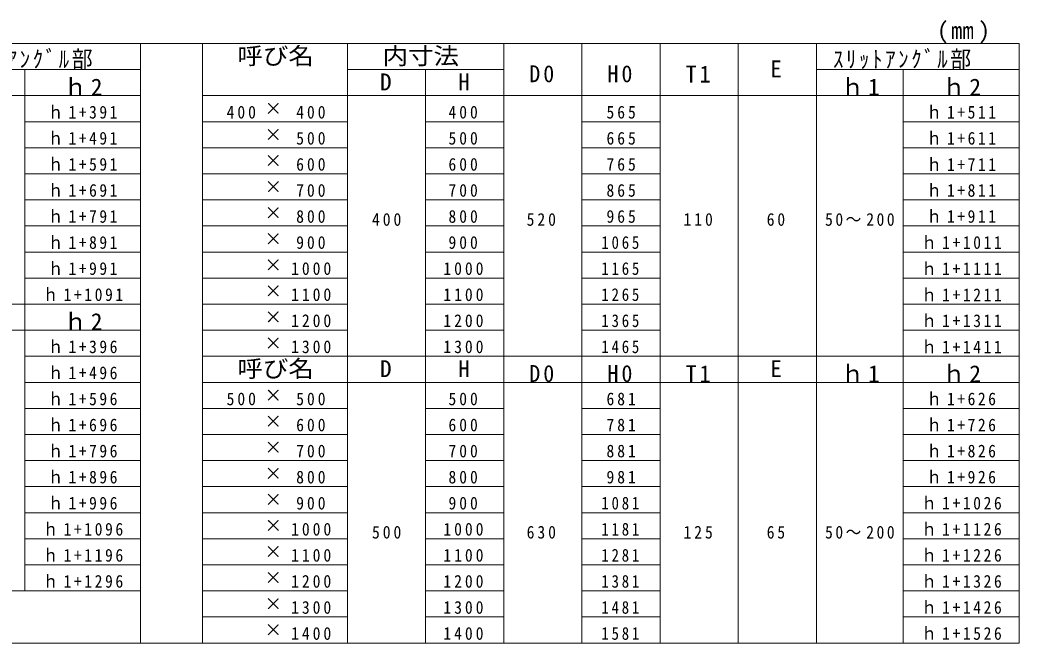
# Model space of a CAD drawing. Units: millimetres, scale not verified. Extents: x -2 to 7771, y -2 to 5790.
# Drawn here: x 1835 to 3561, y 3108 to 4184 of the extents above; entities that cross this region are included whole.
import ezdxf
from ezdxf.enums import TextEntityAlignment as Align

# ---------------------------------------------------------------- set-up
doc = ezdxf.new("R2010")
doc.units = ezdxf.units.MM
doc.header["$LTSCALE"] = 10
doc.layers.add('0_2', color=132, linetype='Continuous', lineweight=5)
doc.layers.add('1', color=132, linetype='Continuous', lineweight=5)
doc.styles.add('ＭＳ ゴシック', font='')
doc.styles.get('ＭＳ ゴシック').set_extended_font_data('MS Gothic')

msp = doc.modelspace()

# ---------------------------------------------------------------- linework, layer by layer
at = {"layer": '1', "color": 7}
for p, q in [((3560.83, 4143.25), (633.49, 4143.25)), ((2043.49, 3108.25), (2043.49, 4143.25)), ((2150.83, 3108.25), (2150.83, 4143.25)), ((3560.83, 3108.25), (3560.83, 4143.25)), ((633.49, 4053.25), (2043.49, 4053.25)), ((2150.83, 4053.25), (3560.83, 4053.25)), ((2043.49, 3693.25), (633.49, 3693.25)), ((633.49, 3648.25), (2043.49, 3648.25)), ((3560.83, 3603.25), (2150.83, 3603.25)), ((3560.83, 3558.25), (2150.83, 3558.25)), ((633.49, 3198.25), (2043.49, 3198.25)), ((633.49, 3108.25), (3560.83, 3108.25))]:
    msp.add_line(p, q, dxfattribs=at)
at = {"layer": '1'}
for p, q in [((2400.83, 4143.25), (2400.83, 3108.25)), ((2670.83, 4143.25), (2670.83, 3108.25)), ((2805.83, 3108.25), (2805.83, 4143.25)), ((2940.83, 4143.25), (2940.83, 3108.25)), ((3075.83, 4143.25), (3075.83, 3108.25)), ((3210.83, 3108.25), (3210.83, 4143.25)), ((2043.49, 4098.25), (1693.49, 4098.25)), ((1843.49, 3198.25), (1843.49, 4098.25)), ((2400.83, 4098.25), (2670.83, 4098.25)), ((2535.83, 3108.25), (2535.83, 4098.25)), ((3210.83, 4098.25), (3560.83, 4098.25)), ((3360.83, 4098.25), (3360.83, 3108.25)), ((1843.49, 4008.25), (2043.49, 4008.25)), ((2150.83, 4008.25), (2400.83, 4008.25)), ((2535.83, 4008.25), (2670.83, 4008.25)), ((2805.83, 4008.25), (2940.83, 4008.25)), ((3560.83, 4008.25), (3360.83, 4008.25)), ((2043.49, 3963.25), (1843.49, 3963.25)), ((2400.83, 3963.25), (2150.83, 3963.25)), ((2670.83, 3963.25), (2535.83, 3963.25)), ((2940.83, 3963.25), (2805.83, 3963.25)), ((3360.83, 3963.25), (3560.83, 3963.25)), ((1843.49, 3918.25), (2043.49, 3918.25)), ((2150.83, 3918.25), (2400.83, 3918.25)), ((2535.83, 3918.25), (2670.83, 3918.25)), ((2805.83, 3918.25), (2940.83, 3918.25)), ((3560.83, 3918.25), (3360.83, 3918.25)), ((2043.49, 3873.25), (1843.49, 3873.25)), ((2400.83, 3873.25), (2150.83, 3873.25)), ((2670.83, 3873.25), (2535.83, 3873.25)), ((2940.83, 3873.25), (2805.83, 3873.25)), ((3360.83, 3873.25), (3560.83, 3873.25)), ((1843.49, 3828.25), (2043.49, 3828.25)), ((2150.83, 3828.25), (2400.83, 3828.25)), ((2535.83, 3828.25), (2670.83, 3828.25)), ((2805.83, 3828.25), (2940.83, 3828.25)), ((3560.83, 3828.25), (3360.83, 3828.25)), ((2043.49, 3783.25), (1843.49, 3783.25)), ((2400.83, 3783.25), (2150.83, 3783.25)), ((2670.83, 3783.25), (2535.83, 3783.25)), ((2940.83, 3783.25), (2805.83, 3783.25)), ((3360.83, 3783.25), (3560.83, 3783.25)), ((1843.49, 3738.25), (2043.49, 3738.25)), ((2150.83, 3738.25), (2400.83, 3738.25)), ((2535.83, 3738.25), (2670.83, 3738.25)), ((2805.83, 3738.25), (2940.83, 3738.25)), ((3560.83, 3738.25), (3360.83, 3738.25)), ((2400.83, 3693.25), (2150.83, 3693.25)), ((2670.83, 3693.25), (2535.83, 3693.25)), ((2940.83, 3693.25), (2805.83, 3693.25)), ((3360.83, 3693.25), (3560.83, 3693.25)), ((2150.83, 3648.25), (2400.83, 3648.25)), ((2535.83, 3648.25), (2670.83, 3648.25)), ((2805.83, 3648.25), (2940.83, 3648.25)), ((3560.83, 3648.25), (3360.83, 3648.25)), ((2043.49, 3603.25), (1843.49, 3603.25)), ((3360.83, 3603.25), (3560.83, 3603.25)), ((1843.49, 3558.25), (2043.49, 3558.25)), ((2043.49, 3513.25), (1843.49, 3513.25)), ((2150.83, 3513.25), (2400.83, 3513.25)), ((2535.83, 3513.25), (2670.83, 3513.25)), ((2805.83, 3513.25), (2940.83, 3513.25)), ((3360.83, 3513.25), (3560.83, 3513.25)), ((1843.49, 3468.25), (2043.49, 3468.25)), ((2400.83, 3468.25), (2150.83, 3468.25)), ((2670.83, 3468.25), (2535.83, 3468.25)), ((2940.83, 3468.25), (2805.83, 3468.25)), ((3560.83, 3468.25), (3360.83, 3468.25)), ((2043.49, 3423.25), (1843.49, 3423.25)), ((2150.83, 3423.25), (2400.83, 3423.25)), ((2535.83, 3423.25), (2670.83, 3423.25)), ((2805.83, 3423.25), (2940.83, 3423.25)), ((3360.83, 3423.25), (3560.83, 3423.25)), ((1843.49, 3378.25), (2043.49, 3378.25)), ((2400.83, 3378.25), (2150.83, 3378.25)), ((2670.83, 3378.25), (2535.83, 3378.25)), ((2940.83, 3378.25), (2805.83, 3378.25)), ((3560.83, 3378.25), (3360.83, 3378.25)), ((2043.49, 3333.25), (1843.49, 3333.25)), ((2150.83, 3333.25), (2400.83, 3333.25)), ((2535.83, 3333.25), (2670.83, 3333.25)), ((2805.83, 3333.25), (2940.83, 3333.25)), ((3360.83, 3333.25), (3560.83, 3333.25)), ((1843.49, 3288.25), (2043.49, 3288.25)), ((2400.83, 3288.25), (2150.83, 3288.25)), ((2670.83, 3288.25), (2535.83, 3288.25)), ((2940.83, 3288.25), (2805.83, 3288.25)), ((3560.83, 3288.25), (3360.83, 3288.25)), ((2043.49, 3243.25), (1843.49, 3243.25)), ((2150.83, 3243.25), (2400.83, 3243.25)), ((2535.83, 3243.25), (2670.83, 3243.25)), ((2805.83, 3243.25), (2940.83, 3243.25)), ((3360.83, 3243.25), (3560.83, 3243.25)), ((2043.49, 3198.25), (1843.49, 3198.25)), ((2400.83, 3198.25), (2150.83, 3198.25)), ((2670.83, 3198.25), (2535.83, 3198.25)), ((2940.83, 3198.25), (2805.83, 3198.25)), ((3560.83, 3198.25), (3360.83, 3198.25)), ((2150.83, 3153.25), (2400.83, 3153.25)), ((2535.83, 3153.25), (2670.83, 3153.25)), ((2805.83, 3153.25), (2940.83, 3153.25)), ((3360.83, 3153.25), (3560.83, 3153.25)), ((2400.83, 3108.25), (2150.83, 3108.25)), ((2670.83, 3108.25), (2535.83, 3108.25)), ((2940.83, 3108.25), (2805.83, 3108.25)), ((3360.83, 3108.25), (3560.83, 3108.25))]:
    msp.add_line(p, q, dxfattribs=at)

# ---------------------------------------------------------------- texts
at = {"layer": '0_2', "color": 7, "style": 'ＭＳ ゴシック', "width": 1.1}
for s, p in [('呼び名', (2210.83, 4098.43)), ('内寸法', (2461.6, 4098.43)), ('呼び名', (2210.83, 3558.43))]:
    msp.add_text(s, height=29.33, dxfattribs=at).set_placement(p, align=Align.BOTTOM_LEFT)
at = {"layer": '0_2', "color": 7, "style": 'ＭＳ ゴシック'}
for s, p in [('E', (3131.32, 4075.93)), ('D', (2457.22, 4053.43)), ('H', (2592.22, 4053.43)), ('D', (2457.22, 3558.43)), ('H', (2592.22, 3558.43)), ('E', (3131.32, 3558.43))]:
    msp.add_text(s, height=29.33, dxfattribs=at).set_placement(p, align=Align.BOTTOM_LEFT)
at = {"layer": '0_2', "color": 7, "char_height": 29.33, "attachment_point": 7, "style": 'ＭＳ ゴシック'}
for s, insert in [('\\T1.25;\\W0.9;ｽﾘｯﾄｱﾝｸﾞﾙ部', (1722.24, 4098.43)), ('\\T1.25;\\W0.9;ｽﾘｯﾄｱﾝｸﾞﾙ部', (3239.58, 4098.43)), ('\\T1.27;\\W0.95;D0', (2715.07, 4075.93)), ('\\T1.27;\\W0.95;H0', (2850.07, 4075.93)), ('\\T1.27;\\W0.95;T1', (2985.07, 4075.93)), ('\\T1.17;ｈ2', (1910.99, 4053.43)), ('\\T1.17;ｈ1', (3253.33, 4053.43)), ('\\T1.17;ｈ2', (3428.33, 4053.43)), ('\\T1.17;ｈ2', (1910.99, 3648.43)), ('\\T1.17;ｈ1', (3253.33, 3558.43)), ('\\T1.17;ｈ2', (3428.33, 3558.43)), ('\\T1.27;\\W0.95;D0', (2715.07, 3558.43)), ('\\T1.27;\\W0.95;H0', (2850.07, 3558.43)), ('\\T1.27;\\W0.95;T1', (2985.07, 3558.43))]:
    msp.add_mtext(s, dxfattribs=dict(at, insert=insert))
at = {"layer": '1', "color": 7, "style": 'ＭＳ ゴシック'}
for p in [(2257.85, 4013.43), (2257.85, 3968.43), (2257.85, 3923.43), (2257.85, 3878.43), (2257.85, 3833.43), (2257.85, 3788.43), (2257.85, 3743.43), (2257.85, 3698.43), (2257.85, 3653.43), (2257.85, 3608.43), (2257.85, 3518.43), (2257.85, 3473.43), (2257.85, 3428.43), (2257.85, 3383.43), (2257.85, 3338.43), (2257.85, 3293.43), (2257.85, 3248.43), (2257.85, 3203.43), (2257.85, 3158.43), (2257.85, 3113.43)]:
    msp.add_text('×', height=21.99, dxfattribs=at).set_placement(p, align=Align.BOTTOM_LEFT)
at = {"layer": '1', "color": 7, "attachment_point": 7, "style": 'ＭＳ ゴシック'}
for s, insert, char_height in [('\\T1.19;(㎜)', (3419.27, 4143.43), 29.33), ('\\T1.32;\\W0.9;ｈ1+391', (1883.49, 4013.43), 21.99), ('\\T1.32;\\W0.9;ｈ1+511', (3400.83, 4013.43), 21.99), ('\\T1.38;\\W0.9;400', (2192.22, 4013.43), 21.99), ('\\T1.38;\\W0.9;400', (2312.43, 4013.43), 21.99), ('\\T1.38;\\W0.9;400', (2575.42, 4013.43), 21.99), ('\\T1.38;\\W0.9;565', (2848.33, 4013.43), 21.99), ('\\T1.32;\\W0.9;ｈ1+491', (1883.49, 3968.43), 21.99), ('\\T1.38;\\W0.9;500', (2312.43, 3968.43), 21.99), ('\\T1.38;\\W0.9;500', (2575.42, 3968.43), 21.99), ('\\T1.38;\\W0.9;665', (2848.33, 3968.43), 21.99), ('\\T1.32;\\W0.9;ｈ1+611', (3400.83, 3968.43), 21.99), ('\\T1.32;\\W0.9;ｈ1+591', (1883.49, 3923.43), 21.99), ('\\T1.38;\\W0.9;600', (2312.43, 3923.43), 21.99), ('\\T1.38;\\W0.9;600', (2575.42, 3923.43), 21.99), ('\\T1.38;\\W0.9;765', (2848.33, 3923.43), 21.99), ('\\T1.32;\\W0.9;ｈ1+711', (3400.83, 3923.43), 21.99), ('\\T1.32;\\W0.9;ｈ1+691', (1883.49, 3878.43), 21.99), ('\\T1.38;\\W0.9;700', (2312.43, 3878.43), 21.99), ('\\T1.38;\\W0.9;700', (2575.42, 3878.43), 21.99), ('\\T1.38;\\W0.9;865', (2848.33, 3878.43), 21.99), ('\\T1.32;\\W0.9;ｈ1+811', (3400.83, 3878.43), 21.99), ('\\T1.32;\\W0.9;ｈ1+791', (1883.49, 3833.43), 21.99), ('\\T1.38;\\W0.9;800', (2312.43, 3833.43), 21.99), ('\\T1.38;\\W0.9;400', (2443.33, 3828.25), 21.99), ('\\T1.38;\\W0.9;800', (2575.42, 3833.43), 21.99), ('\\T1.38;\\W0.9;520', (2710.42, 3828.25), 21.99), ('\\T1.38;\\W0.9;965', (2848.33, 3833.43), 21.99), ('\\T1.38;\\W0.9;110', (2981.32, 3828.25), 21.99), ('\\T1.36;\\W0.9;60', (3125.07, 3828.25), 21.99), ('\\T1.32;\\W0.9;50～200', (3225.83, 3828.25), 21.99), ('\\T1.32;\\W0.9;ｈ1+911', (3400.83, 3833.43), 21.99), ('\\T1.32;\\W0.9;ｈ1+891', (1883.49, 3788.43), 21.99), ('\\T1.38;\\W0.9;900', (2312.43, 3788.43), 21.99), ('\\T1.38;\\W0.9;900', (2575.42, 3788.43), 21.99), ('\\T1.38;\\W0.85;1065', (2839.58, 3788.43), 21.99), ('\\T1.33;\\W0.9;ｈ1+1011', (3392.08, 3788.43), 21.99), ('\\T1.32;\\W0.9;ｈ1+991', (1883.49, 3743.43), 21.99), ('\\T1.38;\\W0.9;1000', (2303.68, 3743.43), 21.99), ('\\T1.38;\\W0.9;1000', (2566.67, 3743.43), 21.99), ('\\T1.38;\\W0.85;1165', (2839.58, 3743.43), 21.99), ('\\T1.33;\\W0.9;ｈ1+1111', (3392.08, 3743.43), 21.99), ('\\T1.33;\\W0.9;ｈ1+1091', (1874.74, 3698.43), 21.99), ('\\T1.38;\\W0.9;1100', (2303.68, 3698.43), 21.99), ('\\T1.38;\\W0.9;1100', (2566.67, 3698.43), 21.99), ('\\T1.38;\\W0.85;1265', (2839.58, 3698.43), 21.99), ('\\T1.33;\\W0.9;ｈ1+1211', (3392.08, 3698.43), 21.99), ('\\T1.38;\\W0.9;1200', (2303.68, 3653.43), 21.99), ('\\T1.38;\\W0.9;1200', (2566.67, 3653.43), 21.99), ('\\T1.38;\\W0.85;1365', (2839.58, 3653.43), 21.99), ('\\T1.33;\\W0.9;ｈ1+1311', (3392.08, 3653.43), 21.99), ('\\T1.32;\\W0.9;ｈ1+396', (1883.49, 3608.43), 21.99), ('\\T1.38;\\W0.9;1300', (2303.68, 3608.43), 21.99), ('\\T1.38;\\W0.9;1300', (2566.67, 3608.43), 21.99), ('\\T1.38;\\W0.85;1465', (2839.58, 3608.43), 21.99), ('\\T1.33;\\W0.9;ｈ1+1411', (3392.08, 3608.43), 21.99), ('\\T1.32;\\W0.9;ｈ1+496', (1883.49, 3563.43), 21.99), ('\\T1.32;\\W0.9;ｈ1+596', (1883.49, 3518.43), 21.99), ('\\T1.38;\\W0.9;500', (2192.22, 3518.43), 21.99), ('\\T1.38;\\W0.9;500', (2312.43, 3518.43), 21.99), ('\\T1.38;\\W0.9;500', (2575.42, 3518.43), 21.99), ('\\T1.38;\\W0.9;681', (2848.33, 3518.43), 21.99), ('\\T1.32;\\W0.9;ｈ1+626', (3400.83, 3518.43), 21.99), ('\\T1.32;\\W0.9;ｈ1+696', (1883.49, 3473.43), 21.99), ('\\T1.38;\\W0.9;600', (2312.43, 3473.43), 21.99), ('\\T1.38;\\W0.9;600', (2575.42, 3473.43), 21.99), ('\\T1.38;\\W0.9;781', (2848.33, 3473.43), 21.99), ('\\T1.32;\\W0.9;ｈ1+726', (3400.83, 3473.43), 21.99), ('\\T1.32;\\W0.9;ｈ1+796', (1883.49, 3428.43), 21.99), ('\\T1.32;\\W0.9;ｈ1+826', (3400.83, 3428.43), 21.99), ('\\T1.38;\\W0.9;700', (2312.43, 3428.43), 21.99), ('\\T1.38;\\W0.9;700', (2575.42, 3428.43), 21.99), ('\\T1.38;\\W0.9;881', (2848.33, 3428.43), 21.99), ('\\T1.32;\\W0.9;ｈ1+896', (1883.49, 3383.43), 21.99), ('\\T1.38;\\W0.9;800', (2312.43, 3383.43), 21.99), ('\\T1.38;\\W0.9;800', (2575.42, 3383.43), 21.99), ('\\T1.38;\\W0.9;981', (2848.33, 3383.43), 21.99), ('\\T1.32;\\W0.9;ｈ1+926', (3400.83, 3383.43), 21.99), ('\\T1.32;\\W0.9;ｈ1+996', (1883.49, 3338.43), 21.99), ('\\T1.38;\\W0.9;900', (2312.43, 3338.43), 21.99), ('\\T1.38;\\W0.9;900', (2575.42, 3338.43), 21.99), ('\\T1.38;\\W0.85;1081', (2839.58, 3338.43), 21.99), ('\\T1.33;\\W0.9;ｈ1+1026', (3392.08, 3338.43), 21.99), ('\\T1.33;\\W0.9;ｈ1+1096', (1874.74, 3293.43), 21.99), ('\\T1.38;\\W0.9;1000', (2303.68, 3293.43), 21.99), ('\\T1.38;\\W0.9;1000', (2566.67, 3293.43), 21.99), ('\\T1.38;\\W0.85;1181', (2839.58, 3293.43), 21.99), ('\\T1.33;\\W0.9;ｈ1+1126', (3392.08, 3293.43), 21.99), ('\\T1.38;\\W0.9;500', (2443.33, 3288.25), 21.99), ('\\T1.38;\\W0.9;630', (2710.42, 3288.25), 21.99), ('\\T1.38;\\W0.9;125', (2981.32, 3288.25), 21.99), ('\\T1.36;\\W0.9;65', (3125.07, 3288.25), 21.99), ('\\T1.32;\\W0.9;50～200', (3225.83, 3288.25), 21.99), ('\\T1.33;\\W0.9;ｈ1+1196', (1874.74, 3248.43), 21.99), ('\\T1.38;\\W0.9;1100', (2303.68, 3248.43), 21.99), ('\\T1.38;\\W0.9;1100', (2566.67, 3248.43), 21.99), ('\\T1.38;\\W0.85;1281', (2839.58, 3248.43), 21.99), ('\\T1.33;\\W0.9;ｈ1+1226', (3392.08, 3248.43), 21.99), ('\\T1.33;\\W0.9;ｈ1+1296', (1874.74, 3203.43), 21.99), ('\\T1.33;\\W0.9;ｈ1+1326', (3392.08, 3203.43), 21.99), ('\\T1.38;\\W0.9;1200', (2303.68, 3203.43), 21.99), ('\\T1.38;\\W0.9;1200', (2566.67, 3203.43), 21.99), ('\\T1.38;\\W0.85;1381', (2839.58, 3203.43), 21.99), ('\\T1.38;\\W0.9;1300', (2303.68, 3158.43), 21.99), ('\\T1.38;\\W0.9;1300', (2566.67, 3158.43), 21.99), ('\\T1.38;\\W0.85;1481', (2839.58, 3158.43), 21.99), ('\\T1.33;\\W0.9;ｈ1+1426', (3392.08, 3158.43), 21.99), ('\\T1.38;\\W0.9;1400', (2303.68, 3113.43), 21.99), ('\\T1.38;\\W0.9;1400', (2566.67, 3113.43), 21.99), ('\\T1.38;\\W0.85;1581', (2839.58, 3113.43), 21.99), ('\\T1.33;\\W0.9;ｈ1+1526', (3392.08, 3113.43), 21.99)]:
    msp.add_mtext(s, dxfattribs=dict(at, insert=insert, char_height=char_height))

doc.saveas('drawing.dxf')
